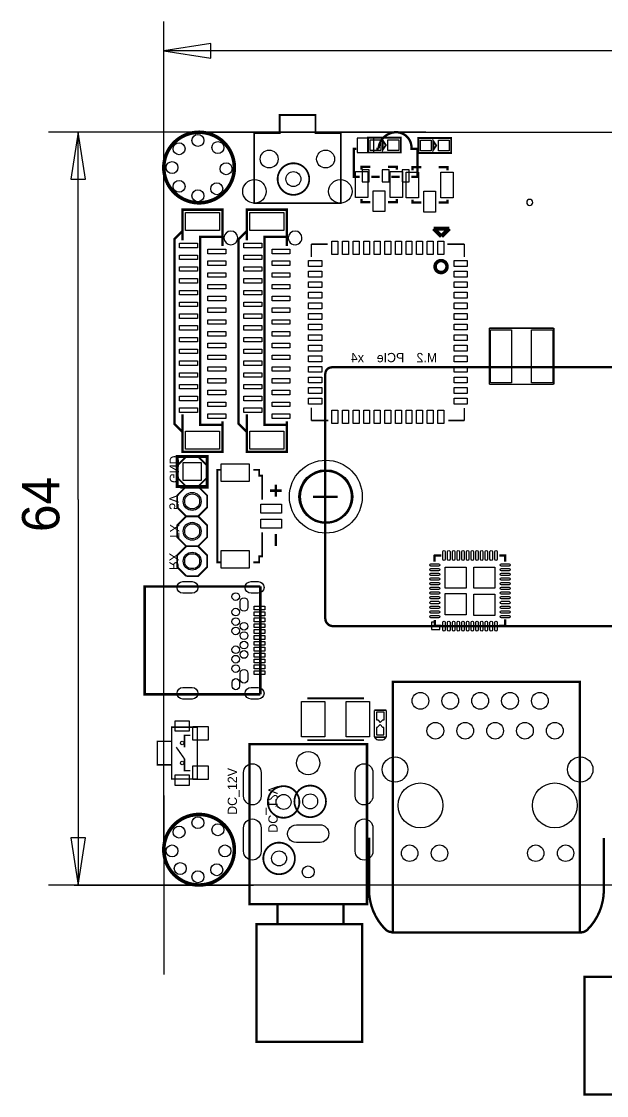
# Model space of a CAD drawing. Extents: x -12 to 118, y -18 to 76.
# Drawn here: x -12.1 to 37.6, y -17.9 to 73.4 of the extents above; entities that cross this region are included whole.
import ezdxf

# ---------------------------------------------------------------- set-up
doc = ezdxf.new("R2010")
doc.units = 0
for name, color, linetype in [('BG_ASSEMBLY_NOTES', 9, 'CONTINUOUS'), ('BG_OUTLINE', 7, 'CONTINUOUS'), ('BG_SILKSCREEN_BOTTOM', 143, 'CONTINUOUS'), ('DF_OUTLINE', 9, 'CONTINUOUS'), ('PG_SILKSCREEN_BOTTOM', 12, 'CONTINUOUS'), ('PG_SILKSCREEN_TOP', 40, 'CONTINUOUS'), ('PIN_BOTTOM', 1, 'CONTINUOUS'), ('PIN_TOP', 110, 'CONTINUOUS')]:
    doc.layers.add(name, color=color, linetype=linetype)

msp = doc.modelspace()

# ---------------------------------------------------------------- linework, layer by layer
at = {"layer": 'BG_ASSEMBLY_NOTES'}
for points in [[(0, 56.781522), (0, 73.416795)], [(3.999992, 71.541792), (0, 70.9168), (3.999992, 70.291808), (3.999992, 71.541792)], [(46.9646, 70.9168), (0, 70.9168)], [(22.271406, 63.999999), (-9.789795, 63.999999)], [(-6.664808, 60.000007), (-7.2898, 63.999999), (-7.914792, 60.000007), (-6.664808, 60.000007)], [(-7.2898, 32.766), (-7.2898, 63.999999)], [(-7.2898, 32.766), (-7.2898, 0)], [(-7.914792, 3.999992), (-7.2898, 0), (-6.664808, 3.999992), (-7.914792, 3.999992)], [(2.753081, 0), (-9.789795, 0)]]:
    msp.add_lwpolyline(points, dxfattribs=at)
at = {"layer": 'BG_OUTLINE'}
msp.add_lwpolyline([(0, 2.999994), (0, 61.000005, -0.414212), (2.999994, 63.999999), (97.000009, 63.999999, -0.414212), (100.000003, 61.000005), (100.000003, 2.999994, -0.414212), (97.000009, 0), (2.999994, 0, -0.414212)], format="xyb", close=True, dxfattribs=at)
at = {"layer": 'BG_SILKSCREEN_BOTTOM'}
msp.add_lwpolyline([(31.369, 58.039, 1), (30.861, 58.039, 1)], format="xyb", close=True, dxfattribs=at)
at = {"layer": 'BG_SILKSCREEN_BOTTOM', "const_width": 0.1524}
msp.add_lwpolyline([(3.81, 33.782), (1.397, 33.782)], dxfattribs=at)
at = {"layer": 'DF_OUTLINE'}
for points in [[(0, 7.62), (0, -7.62)], [(-7.62, 0), (7.62, 0)]]:
    msp.add_lwpolyline(points, dxfattribs=at)
at = {"layer": 'PG_SILKSCREEN_BOTTOM'}
for points, const_width in [([(5.999988, 61.000005, 0.999998), (0, 61.000005, 1.000002), (5.999988, 61.000005)], 0.299999), ([(21.059496, 60.200261), (21.559495, 60.200261), (21.559495, 62.600256), (21.059496, 62.600256), (21.059496, 62.700256, 0.43607), (19.659498, 64.000253, 0.37149), (18.259501, 62.600256), (18.059502, 62.600256)], 0.2), ([(90.683994, 22.014002), (14.383995, 22.014002, -0.41422), (13.733983, 22.664014), (13.733983, 43.463997, -0.414222), (14.283995, 44.014009), (90.083996, 44.014009)], 0.2), ([(15.993059, 33.014006, 1), (11.574932, 33.014006, 1), (15.993059, 33.014006)], 0.2), ([(13.788517, 7.112, 1), (11.103483, 7.112, 1), (13.788517, 7.112)], 0.1524), ([(5.999988, 2.999994, 1.000002), (0, 2.999994, 0.999998), (5.999988, 2.999994)], 0.299999), ([(11.146917, 2.2606, 1), (8.461883, 2.2606, 1), (11.146917, 2.2606)], 0.1524)]:
    msp.add_lwpolyline(points, format="xyb", dxfattribs=dict(at, const_width=const_width))
at = {"layer": 'PG_SILKSCREEN_BOTTOM', "const_width": 0.2}
for points in [[(16.359505, 62.600256), (16.159505, 62.600256), (16.159505, 60.200261), (16.659504, 60.200261)], [(18.359501, 60.200261), (17.659502, 60.200261)], [(20.059498, 60.200261), (19.359499, 60.200261)], [(12.683998, 33.014006), (13.683996, 33.014006)], [(13.783996, 33.014006), (14.783994, 33.014006)]]:
    msp.add_lwpolyline(points, dxfattribs=at)
at = {"layer": 'PG_SILKSCREEN_TOP'}
for points, const_width in [([(7.69112, 63.93688), (7.69112, 57.96788), (15.05712, 57.96788), (15.05712, 63.93688), (12.89812, 63.93688), (12.89812, 65.46088), (9.85012, 65.46088), (9.85012, 63.93688), (7.69112, 63.93688)], 0.1524), ([(17.35836, 63.54064), (20.15236, 63.54064), (20.15236, 62.27064), (17.35836, 62.27064), (17.35836, 63.54064)], 0.1524), ([(18.62836, 63.15964), (18.62836, 62.52464), (18.88236, 62.90564), (18.62836, 63.28664), (18.62836, 63.15964)], 0.1524), ([(21.64334, 63.50762), (24.43734, 63.50762), (24.43734, 62.23762), (21.64334, 62.23762), (21.64334, 63.50762)], 0.1524), ([(22.91334, 63.12662), (22.91334, 62.49162), (23.16734, 62.87262), (22.91334, 63.25362), (22.91334, 63.12662)], 0.1524), ([(17.562982, 61.064394), (16.812971, 61.064394), (16.812971, 60.814382)], 0.2), ([(19.812991, 60.814382), (19.812991, 61.064394), (19.062979, 61.064394)], 0.2), ([(21.883522, 61.018674), (21.133537, 61.018674), (21.133537, 60.768662)], 0.2), ([(24.133531, 60.768662), (24.133531, 61.018674), (23.383545, 61.018674)], 0.2), ([(17.562982, 58.0644), (16.812971, 58.0644), (16.812971, 58.314387)], 0.2), ([(19.062979, 58.0644), (19.812991, 58.0644), (19.812991, 58.314387)], 0.2), ([(21.883522, 58.01868), (21.133537, 58.01868), (21.133537, 58.268667)], 0.2), ([(23.383545, 58.01868), (24.133531, 58.01868), (24.133531, 58.268667)], 0.2), ([(5.001997, 54.317011), (5.001997, 57.417005), (1.602003, 57.417005), (1.602003, 54.81701)], 0.2), ([(10.462997, 54.317011), (10.462997, 57.417005), (7.062978, 57.417005), (7.062978, 54.81701)], 0.2), ([(1.602003, 38.517017), (0.902005, 39.217016), (0.902005, 54.91701), (1.602003, 55.617008)], 0.2), ([(7.062978, 38.517017), (6.362979, 39.217016), (6.362979, 54.91701), (7.062978, 55.617008)], 0.2), ([(24.275821, 55.80822), (22.944328, 55.80822)], 0.350012), ([(22.944328, 55.80822), (23.610113, 55.142435)], 0.350012), ([(23.610113, 55.142435), (24.275821, 55.80822)], 0.350012), ([(4.901997, 55.117009), (3.102, 55.117009), (3.102, 39.117016), (5.001997, 39.117016)], 0.2), ([(10.362997, 55.117009), (8.562975, 55.117009), (8.562975, 39.117016), (10.462997, 39.117016)], 0.2), ([(12.550013, 53.403729), (12.550013, 54.49001)], 0.127), ([(12.550013, 54.49001), (13.940714, 54.49001)], 0.127), ([(24.120729, 54.49001), (25.550012, 54.49001)], 0.127), ([(25.550012, 54.49001), (25.550012, 53.407335)], 0.127), ([(27.6733, 47.3456), (33.1597, 47.3456)], 0.127), ([(27.6733, 42.5704), (27.6733, 47.3456)], 0.127), ([(33.1597, 47.3456), (33.1597, 42.5704)], 0.127), ([(33.1597, 42.5704), (27.6733, 42.5704)], 0.127), ([(12.550013, 39.490015), (12.550013, 40.594712)], 0.127), ([(25.550012, 40.556028), (25.550012, 39.490015)], 0.127), ([(1.602003, 40.017014), (1.602003, 36.816995), (5.001997, 36.816995), (5.001997, 39.417015)], 0.2), ([(7.062978, 40.017014), (7.062978, 36.816995), (10.462997, 36.816995), (10.462997, 39.417015)], 0.2), ([(13.989025, 39.490015), (12.550013, 39.490015)], 0.127), ([(25.550012, 39.490015), (24.196827, 39.490015)], 0.127), ([(3.683, 36.4236), (3.683, 33.8836), (1.143, 33.8836), (1.143, 36.4236), (3.683, 36.4236)], 0.254), ([(1.905, 33.8836), (1.143, 34.6456), (1.143, 35.6616), (1.905, 36.4236)], 0.1524), ([(1.905, 33.8836), (2.921, 33.8836), (3.683, 34.6456), (3.683, 35.6616), (2.921, 36.4236), (1.905, 36.4236)], 0.1524), ([(4.80695, 27.432), (4.55295, 27.432), (4.55295, 35.306), (4.80695, 35.306)], 0.1524), ([(7.60095, 35.306), (8.10895, 35.306), (8.10895, 34.798), (8.36295, 34.798), (8.36295, 32.766)], 0.1524), ([(1.905, 31.3436), (1.143, 32.1056), (1.143, 33.1216), (1.905, 33.8836)], 0.1524), ([(1.905, 31.3436), (2.921, 31.3436), (3.683, 32.1056), (3.683, 33.1216), (2.921, 33.8836), (1.905, 33.8836)], 0.1524), ([(9.525, 34.036), (9.525, 33.02)], 0.2032), ([(9.017, 33.528), (10.033, 33.528)], 0.2032), ([(1.905, 28.8036), (1.143, 29.5656), (1.143, 30.5816), (1.905, 31.3436)], 0.1524), ([(1.905, 28.8036), (2.921, 28.8036), (3.683, 29.5656), (3.683, 30.5816), (2.921, 31.3436), (1.905, 31.3436)], 0.1524), ([(8.36295, 29.972), (8.36295, 27.94), (8.10895, 27.94), (8.10895, 27.432), (7.60095, 27.432)], 0.1524), ([(9.525, 29.845), (9.525, 28.829)], 0.2032), ([(1.905, 26.2636), (1.143, 27.0256), (1.143, 28.0416), (1.905, 28.8036)], 0.1524), ([(1.905, 26.2636), (2.921, 26.2636), (3.683, 27.0256), (3.683, 28.0416), (2.921, 28.8036), (1.905, 28.8036)], 0.1524), ([(23.0124, 27.4828), (23.0124, 27.9908), (23.0378, 28.0162), (23.5966, 28.0162)], 0.2), ([(29.0322, 27.4828), (29.0322, 28.0162), (28.5242, 28.0162)], 0.2), ([(2.921, 26.2636), (1.905, 26.2636)], 0.1524), ([(8.206892, 25.390018), (-1.6272, 25.390018), (-1.6272, 16.210001), (8.206892, 16.210001)], 0.2032), ([(8.206892, 16.210001), (8.206892, 25.390018)], 0.2032), ([(23.0378, 22.5298), (23.0378, 22.0218), (23.5966, 22.0218)], 0.2), ([(29.0322, 22.5806), (29.0322, 22.0218), (28.4988, 22.0218)], 0.2), ([(19.4818, 17.2847), (35.3822, 17.2847), (35.3822, -4.0259), (19.4818, -4.0259), (19.4818, 17.2847)], 0.2), ([(12.192, 15.875), (17.018, 15.875)], 0.1524), ([(18.923, 14.859), (17.907, 14.859)], 0.127), ([(17.907, 14.859), (17.907, 12.573)], 0.127), ([(18.923, 12.573), (18.923, 14.859)], 0.127), ([(0.660273, 12.218924), (0.660273, 13.418922), (2.860269, 13.418922), (2.860269, 9.01893), (0.660273, 9.01893), (0.660273, 10.218928)], 0.11999), ([(-0.539725, 10.218928), (-0.539725, 12.218924), (0.660273, 12.218924), (0.660273, 10.218928), (-0.539725, 10.218928)], 0.11999), ([(2.26027, 12.718923), (1.760271, 12.718923), (1.760271, 11.718925)], 0.11999), ([(12.278411, 11.964187), (17.278401, 11.964187), (17.278401, -1.635811), (7.278421, -1.635811), (7.278421, 11.964187), (12.278411, 11.964187)], 0.2), ([(12.192, 12.319), (17.018, 12.319)], 0.1524), ([(18.144998, 12.326112), (17.904993, 12.565888)], 0.127), ([(17.907, 12.573), (18.923, 12.573)], 0.127), ([(18.675096, 12.326112), (18.144998, 12.326112)], 0.127), ([(18.915101, 12.565888), (18.675096, 12.326112)], 0.127), ([(2.26027, 9.718929), (1.760271, 9.718929), (1.760271, 10.718927), (1.060272, 11.718925)], 0.11999), ([(15.278405, -1.735811), (15.278405, -3.335807), (9.678416, -3.335807), (9.678416, -1.735811)], 0.2), ([(7.87842, -3.335807), (16.878402, -3.335807), (16.878402, -13.335813), (7.87842, -13.335813), (7.87842, -3.335807)], 0.2), ([(35.783012, -7.796606), (47.782988, -7.796606), (47.782988, -17.796612), (35.783012, -17.796612), (35.783012, -7.796606)], 0.2)]:
    msp.add_lwpolyline(points, dxfattribs=dict(at, const_width=const_width))
for points, const_width in [([(5.999988, 61.000005, 0.999998), (0, 61.000005, 1.000002), (5.999988, 61.000005)], 0.299999), ([(12.366117, 60.0202, 1), (9.681083, 60.0202, 1), (12.366117, 60.0202)], 0.1524), ([(24.081207, 52.578711, 0.999998), (23.066223, 52.578737, 1.000002), (24.081207, 52.578711)], 0.299999), ([(11.527917, 7.0612, 1), (8.842883, 7.0612, 1), (11.527917, 7.0612)], 0.1524), ([(5.999988, 2.999994, 1.000002), (0, 2.999994, 0.999998), (5.999988, 2.999994)], 0.299999), ([(17.4498, 4.0259), (17.4498, -0.399212, 0.198912), (18.8468, -3.7719, 0.19891), (19.398691, -4.0005), (19.4818, -4.0005)], 0.2), ([(37.4142, 4.0005), (37.4142, -0.424612, -0.198912), (36.0172, -3.7973, -0.19891), (35.465309, -4.0259), (35.3822, -4.0259)], 0.2)]:
    msp.add_lwpolyline(points, format="xyb", dxfattribs=dict(at, const_width=const_width))
for points in [[(6.285103, 55.01701, 1), (5.118894, 55.017004, 1)], [(11.746078, 55.01701, 1), (10.579892, 55.017004, 1)]]:
    msp.add_lwpolyline(points, format="xyb", close=True, dxfattribs=at)
msp.add_lwpolyline([(23.0378, 22.352), (22.7584, 22.352), (22.7584, 21.717), (23.4696, 21.717), (23.4696, 22.0218), (23.0378, 22.0218)], close=True, dxfattribs=at)
at = {"layer": 'PIN_BOTTOM'}
for points in [[(16.448303, 62.290655), (17.870703, 62.290655), (17.870703, 63.509855), (16.448303, 63.509855)], [(17.464303, 59.79226), (17.464303, 60.80826), (16.854703, 60.80826), (16.854703, 59.79226)], [(19.1643, 59.79226), (19.1643, 60.80826), (18.5547, 60.80826), (18.5547, 59.79226)], [(20.864297, 59.79226), (20.864297, 60.80826), (20.254697, 60.80826), (20.254697, 59.79226)], [(1.651, 35.9156), (3.175, 35.9156), (3.175, 34.3916), (1.651, 34.3916)]]:
    msp.add_lwpolyline(points, close=True, dxfattribs=at)
for points in [[(2.40759, 24.804599), (1.62019, 24.804599, -1), (1.62019, 25.795199), (2.40759, 25.795199, -1)], [(8.027492, 24.8047), (7.417892, 24.8047, -1), (7.417892, 25.7953), (8.027492, 25.7953, -1)], [(7.1477, 24.100015), (7.1477, 23.600016, -1), (6.497688, 23.600016), (6.497688, 24.100015, -1)], [(7.1477, 18.000002), (7.1477, 17.500003, -1), (6.497688, 17.500003), (6.497688, 18.000002, -1)], [(5.802897, 16.919994), (5.802897, 17.230001, -1), (6.4429, 17.230001), (6.4429, 16.919994, -1)], [(2.40759, 15.80482), (1.62019, 15.80482, -1), (1.62019, 16.79542), (2.40759, 16.79542, -1)], [(8.027492, 15.804718), (7.417892, 15.804718, -1), (7.417892, 16.795318), (8.027492, 16.795318, -1)], [(6.778358, 7.564196), (6.778358, 9.564192, -1), (8.278457, 9.564192), (8.278457, 7.564196, -1)], [(16.278365, 7.564196), (16.278365, 9.564192, -1), (17.778463, 9.564192), (17.778463, 7.564196, -1)], [(6.778358, 2.86418), (6.778358, 4.864176, -1), (8.278457, 4.864176), (8.278457, 2.86418, -1)], [(16.278365, 2.86418), (16.278365, 4.864176, -1), (17.778463, 4.864176), (17.778463, 2.86418, -1)], [(11.273954, 5.10827), (13.273914, 5.120208, -1), (13.282868, 3.620136), (11.282908, 3.608198, -1)]]:
    msp.add_lwpolyline(points, format="xyb", close=True, dxfattribs=at)
for centre, radius in [((2.999994, 61.000005), 3.048), ((1.299997, 62.600002), 0.508), ((2.899994, 63.3), 0.508), ((4.599991, 62.700002), 0.508), ((8.959825, 61.723778), 0.762), ((13.759713, 61.723778), 0.762), ((0.699999, 61.000005), 0.508), ((5.299989, 60.900005), 0.508), ((1.299997, 59.400008), 0.508), ((4.499991, 59.200009), 0.508), ((7.709611, 58.973974), 0.999998), ((15.009927, 58.973974), 0.999998), ((2.899994, 58.60001), 0.508), ((13.7795, 33.02), 3.0988), ((2.413, 32.6136), 0.762), ((2.413, 30.0736), 0.762), ((2.413, 27.5336), 0.762), ((6.122899, 24.525021), 0.325006), ((6.122899, 23.200004), 0.325006), ((6.122899, 22.399904), 0.325006), ((6.122899, 21.600109), 0.325006), ((6.822694, 21.999905), 0.325006), ((6.822694, 21.200008), 0.325006), ((6.122899, 19.999909), 0.325006), ((6.822694, 20.40001), 0.325006), ((6.122899, 19.200114), 0.325006), ((6.822694, 19.600113), 0.325006), ((6.122899, 18.400014), 0.325006), ((21.8186, 15.6591), 0.7112), ((24.3586, 15.6591), 0.7112), ((26.8986, 15.6591), 0.7112), ((29.4386, 15.6591), 0.7112), ((31.9786, 15.6591), 0.7112), ((23.0886, 13.1191), 0.7112), ((25.6286, 13.1191), 0.7112), ((28.1686, 13.1191), 0.7112), ((30.7086, 13.1191), 0.7112), ((33.2486, 13.1191), 0.7112), ((1.560271, 12.068937), 0.15), ((12.278411, 10.364191), 0.9906), ((1.560271, 10.368915), 0.15), ((19.6596, 9.8171), 1.0795), ((35.4076, 9.8171), 1.0795), ((21.8186, 6.7691), 1.905), ((33.2486, 6.7691), 1.905), ((12.446, 7.112), 0.635), ((2.999994, 2.999994), 3.048), ((2.899994, 5.299989), 0.508), ((1.299997, 4.499991), 0.508), ((4.599991, 4.699991), 0.508), ((0.699999, 2.899994), 0.508), ((5.19999, 2.899994), 0.508), ((9.8044, 2.2606), 0.635), ((20.9042, 2.7051), 0.6985), ((23.4442, 2.7051), 0.6985), ((31.623, 2.7051), 0.6985), ((34.163, 2.7051), 0.6985), ((1.399997, 1.399997), 0.508), ((2.899994, 0.699999), 0.508), ((4.499991, 1.299997), 0.508), ((12.278411, 1.114196), 0.508)]:
    msp.add_circle(centre, radius, dxfattribs=at)
at = {"layer": 'PIN_TOP'}
for points in [[(17.53616, 62.44844), (17.53616, 63.36284), (18.45056, 63.36284), (18.45056, 62.44844)], [(19.06016, 62.44844), (19.06016, 63.36284), (19.97456, 63.36284), (19.97456, 62.44844)], [(21.82114, 62.41542), (21.82114, 63.32982), (22.73554, 63.32982), (22.73554, 62.41542)], [(23.34514, 62.41542), (23.34514, 63.32982), (24.25954, 63.32982), (24.25954, 62.41542)], [(16.287979, 58.464399), (16.287979, 60.664395), (17.337989, 60.664395), (17.337989, 58.464399)], [(19.237985, 58.464399), (19.237985, 60.664395), (20.287996, 60.664395), (20.287996, 58.464399)], [(20.608519, 58.418679), (20.608519, 60.618675), (21.658529, 60.618675), (21.658529, 58.418679)], [(23.558525, 58.418679), (23.558525, 60.618675), (24.608536, 60.618675), (24.608536, 58.418679)], [(17.7927, 57.250406), (17.7927, 59.028406), (18.7833, 59.028406), (18.7833, 57.250406)], [(22.11324, 57.204686), (22.11324, 58.982686), (23.10384, 58.982686), (23.10384, 57.204686)], [(4.7498, 57.179007), (4.7498, 55.655007), (1.8542, 55.655007), (1.8542, 57.179007)], [(10.210775, 57.179007), (10.210775, 55.655007), (7.315175, 55.655007), (7.315175, 57.179007)], [(2.864002, 54.176498), (1.340002, 54.176498), (1.340002, 54.557498), (2.864002, 54.557498)], [(5.263998, 53.676499), (3.739998, 53.676499), (3.739998, 54.057499), (5.263998, 54.057499)], [(8.324977, 54.176498), (6.800977, 54.176498), (6.800977, 54.557498), (8.324977, 54.557498)], [(10.724972, 53.676499), (9.200972, 53.676499), (9.200972, 54.057499), (10.724972, 54.057499)], [(14.800034, 54.74001), (14.800034, 53.615018), (14.300035, 53.615018), (14.300035, 54.74001)], [(15.700032, 54.74001), (15.700032, 53.615018), (15.200033, 53.615018), (15.200033, 54.74001)], [(16.60003, 54.74001), (16.60003, 53.615018), (16.100031, 53.615018), (16.100031, 54.74001)], [(17.500028, 54.74001), (17.500028, 53.615018), (17.00003, 53.615018), (17.00003, 54.74001)], [(18.400027, 54.74001), (18.400027, 53.615018), (17.900028, 53.615018), (17.900028, 54.74001)], [(19.300025, 54.74001), (19.300025, 53.615018), (18.800026, 53.615018), (18.800026, 54.74001)], [(20.200023, 54.74001), (20.200023, 53.615018), (19.700024, 53.615018), (19.700024, 54.74001)], [(21.100021, 54.74001), (21.100021, 53.615018), (20.600022, 53.615018), (20.600022, 54.74001)], [(22.00002, 54.74001), (22.00002, 53.615018), (21.50002, 53.615018), (21.50002, 54.74001)], [(22.900018, 54.74001), (22.900018, 53.615018), (22.400019, 53.615018), (22.400019, 54.74001)], [(23.800016, 54.74001), (23.800016, 53.615018), (23.300017, 53.615018), (23.300017, 54.74001)], [(2.864002, 53.1765), (1.340002, 53.1765), (1.340002, 53.5575), (2.864002, 53.5575)], [(5.263998, 52.676501), (3.739998, 52.676501), (3.739998, 53.057501), (5.263998, 53.057501)], [(8.324977, 53.1765), (6.800977, 53.1765), (6.800977, 53.5575), (8.324977, 53.5575)], [(10.724972, 52.676501), (9.200972, 52.676501), (9.200972, 53.057501), (10.724972, 53.057501)], [(13.42503, 53.090026), (13.42503, 52.590027), (12.300039, 52.590027), (12.300039, 53.090026)], [(25.800012, 53.090026), (25.800012, 52.590027), (24.67502, 52.590027), (24.67502, 53.090026)], [(2.864002, 52.176502), (1.340002, 52.176502), (1.340002, 52.557502), (2.864002, 52.557502)], [(5.263998, 51.676503), (3.739998, 51.676503), (3.739998, 52.057503), (5.263998, 52.057503)], [(8.324977, 52.176502), (6.800977, 52.176502), (6.800977, 52.557502), (8.324977, 52.557502)], [(10.724972, 51.676503), (9.200972, 51.676503), (9.200972, 52.057503), (10.724972, 52.057503)], [(13.42503, 52.190028), (13.42503, 51.690029), (12.300039, 51.690029), (12.300039, 52.190028)], [(25.800012, 52.190028), (25.800012, 51.690029), (24.67502, 51.690029), (24.67502, 52.190028)], [(2.864002, 51.176504), (1.340002, 51.176504), (1.340002, 51.557504), (2.864002, 51.557504)], [(8.324977, 51.176504), (6.800977, 51.176504), (6.800977, 51.557504), (8.324977, 51.557504)], [(13.42503, 51.290029), (13.42503, 50.790031), (12.300039, 50.790031), (12.300039, 51.290029)], [(25.800012, 51.290029), (25.800012, 50.790031), (24.67502, 50.790031), (24.67502, 51.290029)], [(2.864002, 50.176506), (1.340002, 50.176506), (1.340002, 50.557506), (2.864002, 50.557506)], [(5.263998, 50.676505), (3.739998, 50.676505), (3.739998, 51.057505), (5.263998, 51.057505)], [(8.324977, 50.176506), (6.800977, 50.176506), (6.800977, 50.557506), (8.324977, 50.557506)], [(10.724972, 50.676505), (9.200972, 50.676505), (9.200972, 51.057505), (10.724972, 51.057505)], [(13.42503, 50.390031), (13.42503, 49.890032), (12.300039, 49.890032), (12.300039, 50.390031)], [(25.800012, 50.390031), (25.800012, 49.890032), (24.67502, 49.890032), (24.67502, 50.390031)], [(2.864002, 49.176508), (1.340002, 49.176508), (1.340002, 49.557508), (2.864002, 49.557508)], [(5.263998, 49.676507), (3.739998, 49.676507), (3.739998, 50.057507), (5.263998, 50.057507)], [(8.324977, 49.176508), (6.800977, 49.176508), (6.800977, 49.557508), (8.324977, 49.557508)], [(10.724972, 49.676507), (9.200972, 49.676507), (9.200972, 50.057507), (10.724972, 50.057507)], [(13.42503, 49.490033), (13.42503, 48.990034), (12.300039, 48.990034), (12.300039, 49.490033)], [(25.800012, 49.490033), (25.800012, 48.990034), (24.67502, 48.990034), (24.67502, 49.490033)], [(2.864002, 48.17651), (1.340002, 48.17651), (1.340002, 48.55751), (2.864002, 48.55751)], [(5.263998, 48.676509), (3.739998, 48.676509), (3.739998, 49.057509), (5.263998, 49.057509)], [(8.324977, 48.17651), (6.800977, 48.17651), (6.800977, 48.55751), (8.324977, 48.55751)], [(10.724972, 48.676509), (9.200972, 48.676509), (9.200972, 49.057509), (10.724972, 49.057509)], [(13.42503, 48.590035), (13.42503, 48.090036), (12.300039, 48.090036), (12.300039, 48.590035)], [(25.800012, 48.590035), (25.800012, 48.090036), (24.67502, 48.090036), (24.67502, 48.590035)], [(2.864002, 47.176512), (1.340002, 47.176512), (1.340002, 47.557512), (2.864002, 47.557512)], [(5.263998, 47.676511), (3.739998, 47.676511), (3.739998, 48.057511), (5.263998, 48.057511)], [(8.324977, 47.176512), (6.800977, 47.176512), (6.800977, 47.557512), (8.324977, 47.557512)], [(10.724972, 47.676511), (9.200972, 47.676511), (9.200972, 48.057511), (10.724972, 48.057511)], [(13.42503, 47.690037), (13.42503, 47.190038), (12.300039, 47.190038), (12.300039, 47.690037)], [(25.800012, 47.690037), (25.800012, 47.190038), (24.67502, 47.190038), (24.67502, 47.690037)], [(5.263998, 46.676488), (3.739998, 46.676488), (3.739998, 47.057488), (5.263998, 47.057488)], [(10.724972, 46.676488), (9.200972, 46.676488), (9.200972, 47.057488), (10.724972, 47.057488)], [(13.42503, 46.790013), (13.42503, 46.290014), (12.300039, 46.290014), (12.300039, 46.790013)], [(25.800012, 46.790013), (25.800012, 46.290014), (24.67502, 46.290014), (24.67502, 46.790013)], [(27.766391, 42.707992), (27.766391, 47.207983), (29.566387, 47.207983), (29.566387, 42.707992)], [(31.266613, 42.707992), (31.266613, 47.207983), (33.066609, 47.207983), (33.066609, 42.707992)], [(2.864002, 46.176489), (1.340002, 46.176489), (1.340002, 46.557489), (2.864002, 46.557489)], [(5.263998, 45.67649), (3.739998, 45.67649), (3.739998, 46.05749), (5.263998, 46.05749)], [(8.324977, 46.176489), (6.800977, 46.176489), (6.800977, 46.557489), (8.324977, 46.557489)], [(10.724972, 45.67649), (9.200972, 45.67649), (9.200972, 46.05749), (10.724972, 46.05749)], [(13.42503, 45.890015), (13.42503, 45.390016), (12.300039, 45.390016), (12.300039, 45.890015)], [(25.800012, 45.890015), (25.800012, 45.390016), (24.67502, 45.390016), (24.67502, 45.890015)], [(2.864002, 45.176491), (1.340002, 45.176491), (1.340002, 45.557491), (2.864002, 45.557491)], [(5.263998, 44.676492), (3.739998, 44.676492), (3.739998, 45.057492), (5.263998, 45.057492)], [(8.324977, 45.176491), (6.800977, 45.176491), (6.800977, 45.557491), (8.324977, 45.557491)], [(10.724972, 44.676492), (9.200972, 44.676492), (9.200972, 45.057492), (10.724972, 45.057492)], [(13.42503, 44.990017), (13.42503, 44.490018), (12.300039, 44.490018), (12.300039, 44.990017)], [(25.800012, 44.990017), (25.800012, 44.490018), (24.67502, 44.490018), (24.67502, 44.990017)], [(2.864002, 44.176493), (1.340002, 44.176493), (1.340002, 44.557493), (2.864002, 44.557493)], [(5.263998, 43.676494), (3.739998, 43.676494), (3.739998, 44.057494), (5.263998, 44.057494)], [(8.324977, 44.176493), (6.800977, 44.176493), (6.800977, 44.557493), (8.324977, 44.557493)], [(10.724972, 43.676494), (9.200972, 43.676494), (9.200972, 44.057494), (10.724972, 44.057494)], [(13.42503, 44.090018), (13.42503, 43.590019), (12.300039, 43.590019), (12.300039, 44.090018)], [(25.800012, 44.090018), (25.800012, 43.590019), (24.67502, 43.590019), (24.67502, 44.090018)], [(2.864002, 43.176495), (1.340002, 43.176495), (1.340002, 43.557495), (2.864002, 43.557495)], [(5.263998, 42.676496), (3.739998, 42.676496), (3.739998, 43.057496), (5.263998, 43.057496)], [(8.324977, 43.176495), (6.800977, 43.176495), (6.800977, 43.557495), (8.324977, 43.557495)], [(10.724972, 42.676496), (9.200972, 42.676496), (9.200972, 43.057496), (10.724972, 43.057496)], [(13.42503, 43.19002), (13.42503, 42.690021), (12.300039, 42.690021), (12.300039, 43.19002)], [(25.800012, 43.19002), (25.800012, 42.690021), (24.67502, 42.690021), (24.67502, 43.19002)], [(2.864002, 42.176497), (1.340002, 42.176497), (1.340002, 42.557497), (2.864002, 42.557497)], [(5.263998, 41.676498), (3.739998, 41.676498), (3.739998, 42.057498), (5.263998, 42.057498)], [(8.324977, 42.176497), (6.800977, 42.176497), (6.800977, 42.557497), (8.324977, 42.557497)], [(10.724972, 41.676498), (9.200972, 41.676498), (9.200972, 42.057498), (10.724972, 42.057498)], [(13.42503, 42.290022), (13.42503, 41.790023), (12.300039, 41.790023), (12.300039, 42.290022)], [(25.800012, 42.290022), (25.800012, 41.790023), (24.67502, 41.790023), (24.67502, 42.290022)], [(2.864002, 41.176499), (1.340002, 41.176499), (1.340002, 41.557499), (2.864002, 41.557499)], [(8.324977, 41.176499), (6.800977, 41.176499), (6.800977, 41.557499), (8.324977, 41.557499)], [(13.42503, 41.390024), (13.42503, 40.890025), (12.300039, 40.890025), (12.300039, 41.390024)], [(25.800012, 41.390024), (25.800012, 40.890025), (24.67502, 40.890025), (24.67502, 41.390024)], [(2.864002, 40.176501), (1.340002, 40.176501), (1.340002, 40.557501), (2.864002, 40.557501)], [(5.263998, 40.6765), (3.739998, 40.6765), (3.739998, 41.0575), (5.263998, 41.0575)], [(8.324977, 40.176501), (6.800977, 40.176501), (6.800977, 40.557501), (8.324977, 40.557501)], [(10.724972, 40.6765), (9.200972, 40.6765), (9.200972, 41.0575), (10.724972, 41.0575)], [(14.800034, 40.365032), (14.800034, 39.240041), (14.300035, 39.240041), (14.300035, 40.365032)], [(15.700032, 40.365032), (15.700032, 39.240041), (15.200033, 39.240041), (15.200033, 40.365032)], [(16.60003, 40.365032), (16.60003, 39.240041), (16.100031, 39.240041), (16.100031, 40.365032)], [(17.500028, 40.365032), (17.500028, 39.240041), (17.00003, 39.240041), (17.00003, 40.365032)], [(18.400027, 40.365032), (18.400027, 39.240041), (17.900028, 39.240041), (17.900028, 40.365032)], [(19.300025, 40.365032), (19.300025, 39.240041), (18.800026, 39.240041), (18.800026, 40.365032)], [(20.200023, 40.365032), (20.200023, 39.240041), (19.700024, 39.240041), (19.700024, 40.365032)], [(21.100021, 40.365032), (21.100021, 39.240041), (20.600022, 39.240041), (20.600022, 40.365032)], [(22.00002, 40.365032), (22.00002, 39.240041), (21.50002, 39.240041), (21.50002, 40.365032)], [(22.900018, 40.365032), (22.900018, 39.240041), (22.400019, 39.240041), (22.400019, 40.365032)], [(23.800016, 40.365032), (23.800016, 39.240041), (23.300017, 39.240041), (23.300017, 40.365032)], [(5.263998, 39.676502), (3.739998, 39.676502), (3.739998, 40.057502), (5.263998, 40.057502)], [(10.724972, 39.676502), (9.200972, 39.676502), (9.200972, 40.057502), (10.724972, 40.057502)], [(4.7498, 38.578993), (4.7498, 37.054993), (1.8542, 37.054993), (1.8542, 38.578993)], [(10.210775, 38.578993), (10.210775, 37.054993), (7.315175, 37.054993), (7.315175, 38.578993)], [(1.651, 35.9156), (3.175, 35.9156), (3.175, 34.3916), (1.651, 34.3916)], [(4.88315, 35.8013), (7.27075, 35.8013), (7.27075, 34.3027), (4.88315, 34.3027)], [(8.24865, 32.385), (10.00125, 32.385), (10.00125, 31.623), (8.24865, 31.623)], [(8.24865, 31.115), (10.00125, 31.115), (10.00125, 30.353), (8.24865, 30.353)], [(4.88315, 28.4353), (7.27075, 28.4353), (7.27075, 26.9367), (4.88315, 26.9367)], [(25.716255, 25.236145), (23.915345, 25.236145), (23.915345, 27.037055), (25.716255, 27.037055)], [(28.154655, 25.236145), (26.353745, 25.236145), (26.353745, 27.037055), (28.154655, 27.037055)], [(25.716255, 22.975545), (23.915345, 22.975545), (23.915345, 24.776455), (25.716255, 24.776455)], [(28.154655, 22.924745), (26.353745, 22.924745), (26.353745, 24.725655), (28.154655, 24.725655)], [(7.688301, 23.715218), (8.577301, 23.715218), (8.577301, 23.385018), (7.688301, 23.385018)], [(7.688301, 23.215016), (8.577301, 23.215016), (8.577301, 22.884816), (7.688301, 22.884816)], [(7.688301, 22.71522), (8.577301, 22.71522), (8.577301, 22.38502), (7.688301, 22.38502)], [(7.688301, 22.215018), (8.577301, 22.215018), (8.577301, 21.884818), (7.688301, 21.884818)], [(7.688301, 21.715197), (8.577301, 21.715197), (8.577301, 21.384997), (7.688301, 21.384997)], [(7.688301, 21.21502), (8.577301, 21.21502), (8.577301, 20.88482), (7.688301, 20.88482)], [(7.688301, 20.715199), (8.577301, 20.715199), (8.577301, 20.384999), (7.688301, 20.384999)], [(7.688301, 20.215022), (8.577301, 20.215022), (8.577301, 19.884822), (7.688301, 19.884822)], [(7.688301, 19.715201), (8.577301, 19.715201), (8.577301, 19.385001), (7.688301, 19.385001)], [(7.688301, 19.214998), (8.577301, 19.214998), (8.577301, 18.884798), (7.688301, 18.884798)], [(7.688301, 18.715203), (8.577301, 18.715203), (8.577301, 18.385003), (7.688301, 18.385003)], [(7.688301, 18.215), (8.577301, 18.215), (8.577301, 17.8848), (7.688301, 17.8848)], [(11.7094, 12.5984), (11.7094, 15.5956), (13.6906, 15.5956), (13.6906, 12.5984)], [(15.5194, 12.5984), (15.5194, 15.5956), (17.5006, 15.5956), (17.5006, 12.5984)], [(18.095087, 14.050493), (18.183987, 14.050493), (18.187695, 14.050493), (18.411292, 13.827303), (18.63471, 14.050493), (18.664098, 14.050493), (18.731509, 14.050493), (18.731509, 14.687296), (18.095087, 14.687296)], [(2.16027, 13.068922), (0.960272, 13.068922), (0.960272, 13.96892), (2.16027, 13.96892)], [(3.760279, 12.318924), (2.460282, 12.318924), (2.460282, 13.468934), (3.760279, 13.468934)], [(18.075885, 12.765405), (18.711901, 12.765405), (18.711901, 13.398881), (18.627801, 13.398881), (18.623001, 13.398881), (18.388, 13.63378), (18.153101, 13.398881), (18.148503, 13.398881), (18.075885, 13.398881)], [(3.760279, 8.968918), (2.460282, 8.968918), (2.460282, 10.118928), (3.760279, 10.118928)], [(2.16027, 8.468932), (0.960272, 8.468932), (0.960272, 9.36893), (2.16027, 9.36893)]]:
    msp.add_lwpolyline(points, close=True, dxfattribs=at)
for points in [[(23.935461, 28.344089), (23.935461, 27.693899, -1), (23.734751, 27.693899), (23.734751, 28.344089, -1)], [(24.335257, 28.344089), (24.335257, 27.693899, -1), (24.134547, 27.693899), (24.134547, 28.344089, -1)], [(24.735358, 28.344089), (24.735358, 27.693899, -1), (24.534647, 27.693899), (24.534647, 28.344089, -1)], [(25.135357, 28.344089), (25.135357, 27.693899, -1), (24.934647, 27.693899), (24.934647, 28.344089, -1)], [(25.535458, 28.344089), (25.535458, 27.693899, -1), (25.334747, 27.693899), (25.334747, 28.344089, -1)], [(25.935457, 28.344089), (25.935457, 27.693899, -1), (25.734747, 27.693899), (25.734747, 28.344089, -1)], [(26.335253, 28.344089), (26.335253, 27.693899, -1), (26.134543, 27.693899), (26.134543, 28.344089, -1)], [(26.735253, 28.344089), (26.735253, 27.693899, -1), (26.534542, 27.693899), (26.534542, 28.344089, -1)], [(27.135353, 28.344089), (27.135353, 27.693899, -1), (26.934643, 27.693899), (26.934643, 28.344089, -1)], [(27.535353, 28.344089), (27.535353, 27.693899, -1), (27.334642, 27.693899), (27.334642, 28.344089, -1)], [(27.935453, 28.344089), (27.935453, 27.693899, -1), (27.734743, 27.693899), (27.734743, 28.344089, -1)], [(28.335249, 28.344089), (28.335249, 27.693899, -1), (28.134539, 27.693899), (28.134539, 28.344089, -1)], [(22.709911, 27.319249), (23.360101, 27.319249, -1), (23.360101, 27.118539), (22.709911, 27.118539, -1)], [(22.709911, 26.919453), (23.360101, 26.919453, -1), (23.360101, 26.718743), (22.709911, 26.718743, -1)], [(22.709911, 26.519353), (23.360101, 26.519353, -1), (23.360101, 26.318642), (22.709911, 26.318642, -1)], [(28.709899, 27.319249), (29.360089, 27.319249, -1), (29.360089, 27.118539), (28.709899, 27.118539, -1)], [(28.709899, 26.919453), (29.360089, 26.919453, -1), (29.360089, 26.718743), (28.709899, 26.718743, -1)], [(28.709899, 26.519353), (29.360089, 26.519353, -1), (29.360089, 26.318642), (28.709899, 26.318642, -1)], [(2.40759, 24.804599), (1.62019, 24.804599, -1), (1.62019, 25.795199), (2.40759, 25.795199, -1)], [(8.027492, 24.8047), (7.417892, 24.8047, -1), (7.417892, 25.7953), (8.027492, 25.7953, -1)], [(22.709911, 26.119353), (23.360101, 26.119353, -1), (23.360101, 25.918643), (22.709911, 25.918643, -1)], [(22.709911, 25.719253), (23.360101, 25.719253, -1), (23.360101, 25.518542), (22.709911, 25.518542, -1)], [(28.709899, 26.119353), (29.360089, 26.119353, -1), (29.360089, 25.918643), (28.709899, 25.918643, -1)], [(28.709899, 25.719253), (29.360089, 25.719253, -1), (29.360089, 25.518542), (28.709899, 25.518542, -1)], [(22.709911, 25.319253), (23.360101, 25.319253, -1), (23.360101, 25.118543), (22.709911, 25.118543, -1)], [(22.709911, 24.919457), (23.360101, 24.919457, -1), (23.360101, 24.718747), (22.709911, 24.718747, -1)], [(28.709899, 25.319253), (29.360089, 25.319253, -1), (29.360089, 25.118543), (28.709899, 25.118543, -1)], [(28.709899, 24.919457), (29.360089, 24.919457, -1), (29.360089, 24.718747), (28.709899, 24.718747, -1)], [(7.1477, 24.100015), (7.1477, 23.600016, -1), (6.497688, 23.600016), (6.497688, 24.100015, -1)], [(22.709911, 24.519458), (23.360101, 24.519458, -1), (23.360101, 24.318747), (22.709911, 24.318747, -1)], [(22.709911, 24.119357), (23.360101, 24.119357, -1), (23.360101, 23.918647), (22.709911, 23.918647, -1)], [(28.709899, 24.519458), (29.360089, 24.519458, -1), (29.360089, 24.318747), (28.709899, 24.318747, -1)], [(28.709899, 24.119357), (29.360089, 24.119357, -1), (29.360089, 23.918647), (28.709899, 23.918647, -1)], [(22.709911, 23.719358), (23.360101, 23.719358, -1), (23.360101, 23.518647), (22.709911, 23.518647, -1)], [(22.709911, 23.319257), (23.360101, 23.319257, -1), (23.360101, 23.118547), (22.709911, 23.118547, -1)], [(22.709911, 22.919461), (23.360101, 22.919461, -1), (23.360101, 22.718751), (22.709911, 22.718751, -1)], [(28.709899, 23.719358), (29.360089, 23.719358, -1), (29.360089, 23.518647), (28.709899, 23.518647, -1)], [(28.709899, 23.319257), (29.360089, 23.319257, -1), (29.360089, 23.118547), (28.709899, 23.118547, -1)], [(28.709899, 22.919461), (29.360089, 22.919461, -1), (29.360089, 22.718751), (28.709899, 22.718751, -1)], [(23.935461, 22.344101), (23.935461, 21.693911, -1), (23.734751, 21.693911), (23.734751, 22.344101, -1)], [(24.335257, 22.344101), (24.335257, 21.693911, -1), (24.134547, 21.693911), (24.134547, 22.344101, -1)], [(24.735358, 22.344101), (24.735358, 21.693911, -1), (24.534647, 21.693911), (24.534647, 22.344101, -1)], [(25.135357, 22.344101), (25.135357, 21.693911, -1), (24.934647, 21.693911), (24.934647, 22.344101, -1)], [(25.535458, 22.344101), (25.535458, 21.693911, -1), (25.334747, 21.693911), (25.334747, 22.344101, -1)], [(25.935457, 22.344101), (25.935457, 21.693911, -1), (25.734747, 21.693911), (25.734747, 22.344101, -1)], [(26.335253, 22.344101), (26.335253, 21.693911, -1), (26.134543, 21.693911), (26.134543, 22.344101, -1)], [(26.735253, 22.344101), (26.735253, 21.693911, -1), (26.534542, 21.693911), (26.534542, 22.344101, -1)], [(27.135353, 22.344101), (27.135353, 21.693911, -1), (26.934643, 21.693911), (26.934643, 22.344101, -1)], [(27.535353, 22.344101), (27.535353, 21.693911, -1), (27.334642, 21.693911), (27.334642, 22.344101, -1)], [(27.935453, 22.344101), (27.935453, 21.693911, -1), (27.734743, 21.693911), (27.734743, 22.344101, -1)], [(28.335249, 22.344101), (28.335249, 21.693911, -1), (28.134539, 21.693911), (28.134539, 22.344101, -1)], [(7.1477, 18.000002), (7.1477, 17.500003, -1), (6.497688, 17.500003), (6.497688, 18.000002, -1)], [(5.802897, 16.919994), (5.802897, 17.230001, -1), (6.4429, 17.230001), (6.4429, 16.919994, -1)], [(2.40759, 15.80482), (1.62019, 15.80482, -1), (1.62019, 16.79542), (2.40759, 16.79542, -1)], [(8.027492, 15.804718), (7.417892, 15.804718, -1), (7.417892, 16.795318), (8.027492, 16.795318, -1)], [(6.778358, 7.564196), (6.778358, 9.564192, -1), (8.278457, 9.564192), (8.278457, 7.564196, -1)], [(16.278365, 7.564196), (16.278365, 9.564192, -1), (17.778463, 9.564192), (17.778463, 7.564196, -1)], [(6.778358, 2.86418), (6.778358, 4.864176, -1), (8.278457, 4.864176), (8.278457, 2.86418, -1)], [(16.278365, 2.86418), (16.278365, 4.864176, -1), (17.778463, 4.864176), (17.778463, 2.86418, -1)], [(11.273954, 5.10827), (13.273914, 5.120208, -1), (13.282868, 3.620136), (11.282908, 3.608198, -1)]]:
    msp.add_lwpolyline(points, format="xyb", close=True, dxfattribs=at)
for centre, radius in [((2.999994, 61.000005), 3.048), ((1.299997, 62.600002), 0.508), ((2.899994, 63.3), 0.508), ((4.599991, 62.700002), 0.508), ((8.959825, 61.723778), 0.762), ((13.759713, 61.723778), 0.762), ((0.699999, 61.000005), 0.508), ((5.299989, 60.900005), 0.508), ((11.0236, 60.0202), 0.635), ((1.299997, 59.400008), 0.508), ((4.499991, 59.200009), 0.508), ((7.709611, 58.973974), 0.999998), ((15.009927, 58.973974), 0.999998), ((2.899994, 58.60001), 0.508), ((13.7795, 33.02), 2.286), ((2.413, 32.6136), 0.635), ((2.413, 30.0736), 0.635), ((2.413, 27.5336), 0.635), ((6.122899, 24.525021), 0.325006), ((6.122899, 23.200004), 0.325006), ((6.122899, 22.399904), 0.325006), ((6.122899, 21.600109), 0.325006), ((6.822694, 21.999905), 0.325006), ((6.822694, 21.200008), 0.325006), ((6.122899, 19.999909), 0.325006), ((6.822694, 20.40001), 0.325006), ((6.122899, 19.200114), 0.325006), ((6.822694, 19.600113), 0.325006), ((6.122899, 18.400014), 0.325006), ((21.8186, 15.6591), 0.7112), ((24.3586, 15.6591), 0.7112), ((26.8986, 15.6591), 0.7112), ((29.4386, 15.6591), 0.7112), ((31.9786, 15.6591), 0.7112), ((23.0886, 13.1191), 0.7112), ((25.6286, 13.1191), 0.7112), ((28.1686, 13.1191), 0.7112), ((30.7086, 13.1191), 0.7112), ((33.2486, 13.1191), 0.7112), ((1.560271, 12.068937), 0.15), ((12.278411, 10.364191), 0.9906), ((1.560271, 10.368915), 0.15), ((19.6596, 9.8171), 1.0795), ((35.4076, 9.8171), 1.0795), ((21.8186, 6.7691), 1.905), ((33.2486, 6.7691), 1.905), ((10.1854, 7.0612), 0.635), ((2.999994, 2.999994), 3.048), ((2.899994, 5.299989), 0.508), ((1.299997, 4.499991), 0.508), ((4.599991, 4.699991), 0.508), ((0.699999, 2.899994), 0.508), ((5.19999, 2.899994), 0.508), ((20.9042, 2.7051), 0.6985), ((23.4442, 2.7051), 0.6985), ((31.623, 2.7051), 0.6985), ((34.163, 2.7051), 0.6985), ((1.399997, 1.399997), 0.508), ((2.899994, 0.699999), 0.508), ((4.499991, 1.299997), 0.508), ((12.278411, 1.114196), 0.508)]:
    msp.add_circle(centre, radius, dxfattribs=at)

# ---------------------------------------------------------------- texts
at = {"layer": 'BG_ASSEMBLY_NOTES', "width": 0.992}
msp.add_text('64', height=3.175, rotation=90, dxfattribs=at).set_placement((-8.8773, 30.0101))
at = {"layer": 'BG_SILKSCREEN_BOTTOM', "text_generation_flag": 2}
for s, p in [('GND', (0.499542, 34.1757)), ('5V', (0.474142, 31.9024)), ('TX', (0.524942, 29.337)), ('RX', (0.474142, 26.7716))]:
    msp.add_text(s, height=0.7874, rotation=270, dxfattribs=at).set_placement(p)
at = {"layer": 'PG_SILKSCREEN_BOTTOM', "text_generation_flag": 2}
for s, p in [('x4', (17.018, 44.45)), ('PCIe', (20.447, 44.45)), ('M.2', (23.241, 44.45))]:
    msp.add_text(s, height=0.7874, dxfattribs=at).set_placement(p)
msp.add_text('DC_12V', height=0.7874, rotation=270, dxfattribs=at).set_placement((8.89, 4.445))
at = {"layer": 'PG_SILKSCREEN_TOP'}
msp.add_text('DC_12V', height=0.7874, rotation=90, dxfattribs=at).set_placement((6.223, 5.969))

doc.saveas('drawing.dxf')
